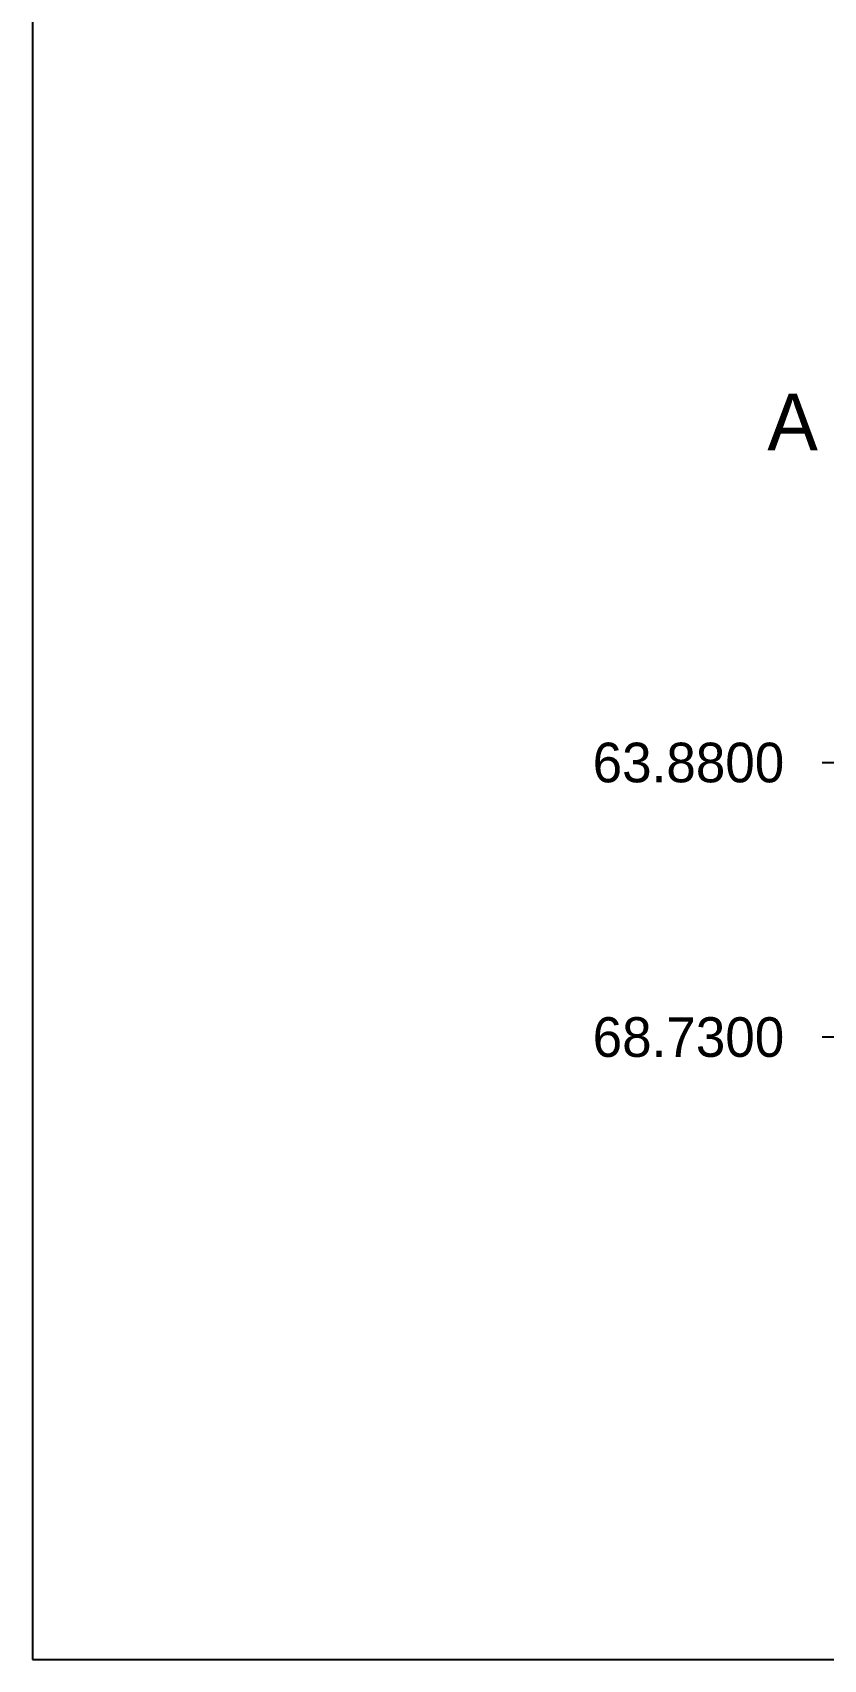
# Model space of a CAD drawing. Header units: inches. Extents: x 121 to 368, y 21 to 202.
# Drawn here: x 122.31 to 136.28, y 22.77 to 51.52 of the extents above; entities that cross this region are included whole.
import ezdxf

# ---------------------------------------------------------------- set-up
doc = ezdxf.new("R2010")
doc.units = ezdxf.units.IN
doc.header["$MEASUREMENT"] = 0
doc.layers.add('Dim', color=7, linetype='Continuous', lineweight=5)
doc.styles.get("Standard").update_dxf_attribs({"font": 'swromns.ttf'})
doc.dimstyles.get("Standard").update_dxf_attribs({"dimtxt": 0.7, "dimasz": 0.7, "dimexe": 0.35, "dimexo": 0.35, "dimgap": 0.35, "dimtad": 0, "dimdec": 4, "dimzin": 0, "dimdsep": 46, "dimtxsty": 'Standard', "dimcen": 0, "dimadec": 0, "dimazin": 0, "dimtfac": 1, "dimtdec": 4, "dimtmove": 0, "dimatfit": 1, "dimfxl": 0, "dimtolj": 1, "dimtzin": 0, "dimarcsym": 0})

# ---------------------------------------------------------------- blocks, each defined once
blk = doc.blocks.new('*D32')
at = {"layer": 'Defpoints', "color": 0}
for p in [(165.477, 102.495), (136.259, 33.765), (141.077, 33.765)]:
    blk.add_point(p, dxfattribs=at)
at = {"layer": 'Dim', "color": 0, "lineweight": -2}
blk.add_line((140.727, 33.765), (136.259, 33.765), dxfattribs=at)
at = {"layer": 'Dim', "color": 0, "insert": (133.899, 33.765), "char_height": 0.7, "attachment_point": 5}
blk.add_mtext('\\A1;68.7300', dxfattribs=at)
blk = doc.blocks.new('*D81')
at = {"layer": 'Defpoints', "color": 0}
for p in [(165.477, 102.495), (136.259, 38.615), (140.077, 38.615)]:
    blk.add_point(p, dxfattribs=at)
at = {"layer": 'Dim', "color": 0, "lineweight": -2}
blk.add_line((139.727, 38.615), (136.259, 38.615), dxfattribs=at)
at = {"layer": 'Dim', "color": 0, "insert": (133.899, 38.615), "char_height": 0.7, "attachment_point": 5}
blk.add_mtext('\\A1;63.8800', dxfattribs=at)

msp = doc.modelspace()

# ---------------------------------------------------------------- linework, layer by layer
for p, q in [((122.314307, 144.314654), (122.314307, 22.774464)), ((122.314307, 22.774464), (294.206861, 22.774464))]:
    msp.add_line(p, q)

# ---------------------------------------------------------------- texts
at = {"layer": 'Dim', "insert": (136.184591, 44.137581), "char_height": 1, "attachment_point": 9}
msp.add_mtext('\\A1;A', dxfattribs=at)

# ---------------------------------------------------------------- dimensions: what is measured, and where the dimension line sits
at = {"layer": 'Dim'}
dim = msp.add_ordinate_dim(feature_location=(141.077276, 33.765399), offset=(-4.818513, 0), dtype=0, origin=(165.477276, 102.495399), dimstyle='Standard', override={"dimfxl": 0.015}, dxfattribs=at)
dim.commit()
dim.dimension.update_dxf_attribs({"geometry": '*D32', "text_midpoint": (133.898707, 33.765399)})
dim = msp.add_ordinate_dim(feature_location=(140.077276, 38.615399), offset=(-3.818513, 0), dtype=0, origin=(165.477276, 102.495399), dimstyle='Standard', dxfattribs=at)
dim.commit()
dim.dimension.update_dxf_attribs({"geometry": '*D81', "text_midpoint": (133.898707, 38.615399)})

doc.saveas('drawing.dxf')
